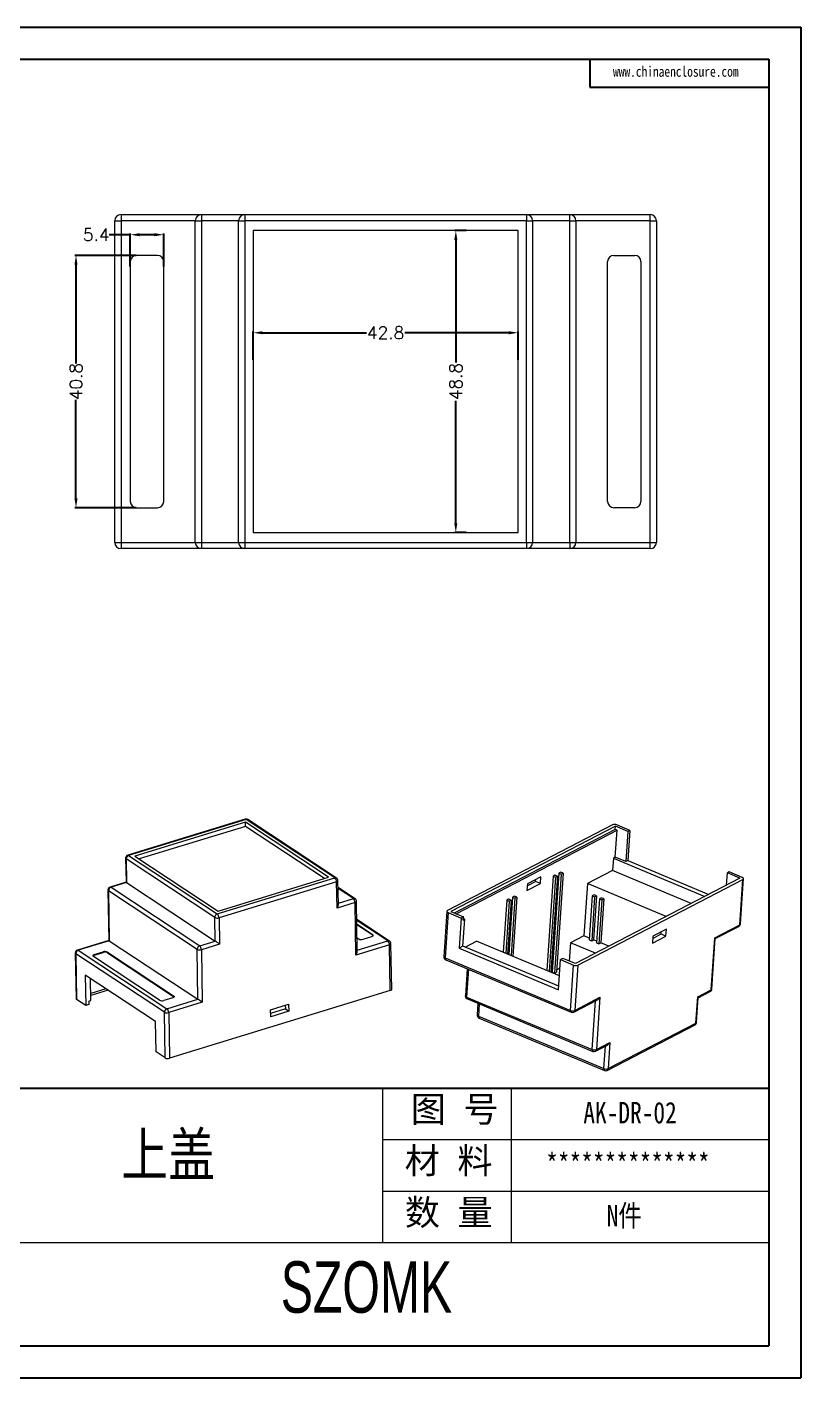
# Model space of a CAD drawing. Header units: inches. Extents: x 2138 to 2945, y 519 to 737.
# Drawn here: x 2321.5 to 2446.6, y 519 to 737.4 of the extents above; entities that cross this region are included whole.
import ezdxf

# ---------------------------------------------------------------- set-up
doc = ezdxf.new("R2010")
doc.units = ezdxf.units.IN
doc.layers.add('文字', color=81, linetype='Continuous')
doc.layers.add('粗实线', color=7, linetype='Continuous', lineweight=30)
doc.layers.add('细实线', color=3, linetype='Continuous', lineweight=9)
doc.styles.get("Standard").update_dxf_attribs({"font": 'txt', "bigfont": 'gbcbig.shx'})
doc.styles.add('宋体', font='', dxfattribs={"width": 0.8, "height": 3.5})
doc.styles.add('长仿宋', font='', dxfattribs={"width": 0.7, "height": 4})
doc.styles.get('宋体').set_extended_font_data('SimSun')
doc.styles.get('长仿宋').set_extended_font_data('SimSun')
doc.dimstyles.new('2', dxfattribs={"dimtxt": 2, "dimasz": 1.5, "dimexe": 0.18, "dimexo": 0.0625, "dimgap": 0.1, "dimtad": 0, "dimzin": 12, "dimdsep": 46, "dimtxsty": 'Standard', "dimcen": 0.5, "dimclrd": 3, "dimclre": 3, "dimadec": 0, "dimazin": 0, "dimtfac": 1, "dimtofl": 0, "dimtmove": 0, "dimatfit": 3, "dimfxl": 1, "dimtolj": 1, "dimtzin": 0, "dimarcsym": 0})

# ---------------------------------------------------------------- blocks, each defined once
blk = doc.blocks.new('*D234')
at = {"color": 3, "lineweight": -2}
for p, q in [((2358.07, 683.65), (2358.07, 688.19)), ((2359.57, 688.01), (2376.37, 688.01)), ((2399.37, 688.01), (2382.57, 688.01)), ((2400.87, 683.65), (2400.87, 688.19))]:
    blk.add_line(p, q, dxfattribs=at)
at = {"color": 3}
for points in [[(2359.57, 688.26), (2359.57, 687.76), (2358.07, 688.01)], [(2399.37, 688.26), (2399.37, 687.76), (2400.87, 688.01)]]:
    blk.add_solid(points, dxfattribs=at)
at = {"layer": 'Defpoints', "color": 0}
for p in [(2400.87, 688.01), (2358.07, 683.59), (2400.87, 683.59)]:
    blk.add_point(p, dxfattribs=at)
at = {"color": 0, "insert": (2379.47, 688.01), "char_height": 2, "attachment_point": 5}
blk.add_mtext('\\A1;42.8', dxfattribs=at)
blk = doc.blocks.new('*D235')
at = {"color": 3, "lineweight": -2}
for p, q in [((2392.46, 704.52), (2390.63, 704.52)), ((2390.81, 703.02), (2390.81, 683.22)), ((2390.81, 657.22), (2390.81, 677.02)), ((2392.46, 655.72), (2390.63, 655.72))]:
    blk.add_line(p, q, dxfattribs=at)
at = {"color": 3}
for points in [[(2390.56, 703.02), (2391.06, 703.02), (2390.81, 704.52)], [(2390.56, 657.22), (2391.06, 657.22), (2390.81, 655.72)]]:
    blk.add_solid(points, dxfattribs=at)
at = {"layer": 'Defpoints', "color": 0}
for p in [(2392.53, 704.52), (2390.81, 655.72), (2392.53, 655.72)]:
    blk.add_point(p, dxfattribs=at)
at = {"color": 0, "insert": (2390.81, 680.12), "char_height": 2, "attachment_point": 5, "rotation": 90}
blk.add_mtext('\\A1;48.8', dxfattribs=at)
blk = doc.blocks.new('*D236')
at = {"color": 3, "lineweight": -2}
for p, q in [((2339.16, 700.52), (2329.27, 700.52)), ((2329.45, 699.02), (2329.45, 683.06)), ((2329.45, 661.22), (2329.45, 677.19)), ((2339.16, 659.72), (2329.27, 659.72))]:
    blk.add_line(p, q, dxfattribs=at)
at = {"color": 3}
for points in [[(2329.2, 699.02), (2329.7, 699.02), (2329.45, 700.52)], [(2329.2, 661.22), (2329.7, 661.22), (2329.45, 659.72)]]:
    blk.add_solid(points, dxfattribs=at)
at = {"layer": 'Defpoints', "color": 0}
for p in [(2329.45, 700.52), (2339.22, 700.52), (2339.22, 659.72)]:
    blk.add_point(p, dxfattribs=at)
at = {"color": 0, "insert": (2329.45, 680.12), "char_height": 2, "attachment_point": 5, "rotation": 90}
blk.add_mtext('\\A1;40.8', dxfattribs=at)
blk = doc.blocks.new('*D237')
at = {"color": 3, "lineweight": -2}
for p, q in [((2338.22, 703.86), (2334.82, 703.86)), ((2338.22, 698.72), (2338.22, 704.04)), ((2342.12, 703.86), (2339.72, 703.86)), ((2343.62, 698.72), (2343.62, 704.04))]:
    blk.add_line(p, q, dxfattribs=at)
at = {"color": 3}
for points in [[(2339.72, 704.11), (2339.72, 703.61), (2338.22, 703.86)], [(2342.12, 704.11), (2342.12, 703.61), (2343.62, 703.86)]]:
    blk.add_solid(points, dxfattribs=at)
at = {"layer": 'Defpoints', "color": 0}
for p in [(2343.62, 703.86), (2338.22, 698.66), (2343.62, 698.66)]:
    blk.add_point(p, dxfattribs=at)
at = {"color": 0, "insert": (2332.72, 703.86), "char_height": 2, "attachment_point": 5}
blk.add_mtext('\\A1;5.4', dxfattribs=at)

msp = doc.modelspace()

# ---------------------------------------------------------------- linework, layer by layer
for p, q in [((2137.697, 737.435), (2446.57, 737.435)), ((2446.57, 737.435), (2446.57, 519.041)), ((2145.69, 732.235), (2441.37, 732.235)), ((2412.482, 732.235), (2412.482, 727.722)), ((2441.37, 732.235), (2441.37, 524.24)), ((2412.482, 727.722), (2441.37, 727.722)), ((2441.37, 565.839), (2316.573, 565.839)), ((2145.69, 524.24), (2441.37, 524.24)), ((2137.697, 519.041), (2446.57, 519.041))]:
    msp.add_line(p, q)
at = {"color": 7, "linetype": 'Continuous', "lineweight": 15}
for p, q in [((2335.724, 654.122), (2335.724, 706.122)), ((2335.724, 706.122), (2336.724, 706.122)), ((2336.724, 707.122), (2336.724, 706.122)), ((2336.724, 707.122), (2349.724, 707.122)), ((2348.724, 706.122), (2336.724, 706.122)), ((2336.724, 706.122), (2336.724, 654.122)), ((2348.724, 654.122), (2348.724, 706.122)), ((2348.724, 706.122), (2349.724, 706.122)), ((2349.724, 707.122), (2349.724, 706.122)), ((2349.724, 707.122), (2356.724, 707.122)), ((2349.724, 706.122), (2349.724, 654.122)), ((2355.724, 706.122), (2349.724, 706.122)), ((2355.724, 706.122), (2356.724, 706.122)), ((2355.724, 654.122), (2355.724, 706.122)), ((2356.724, 707.122), (2356.724, 706.122)), ((2356.724, 707.122), (2402.224, 707.122)), ((2356.724, 706.122), (2356.724, 654.122)), ((2402.224, 706.122), (2356.724, 706.122)), ((2402.224, 707.122), (2402.224, 706.122)), ((2402.224, 707.122), (2409.224, 707.122)), ((2402.224, 654.122), (2402.224, 706.122)), ((2402.224, 706.122), (2403.224, 706.122)), ((2403.224, 706.122), (2403.224, 654.122)), ((2409.224, 706.122), (2403.224, 706.122)), ((2409.224, 706.122), (2409.224, 707.122)), ((2409.224, 707.122), (2422.224, 707.122)), ((2409.224, 654.122), (2409.224, 706.122)), ((2409.224, 706.122), (2410.224, 706.122)), ((2410.224, 706.122), (2410.224, 654.122)), ((2422.224, 706.122), (2410.224, 706.122)), ((2422.224, 706.122), (2422.224, 707.122)), ((2422.224, 654.122), (2422.224, 706.122)), ((2422.224, 706.122), (2423.224, 706.122)), ((2423.224, 706.122), (2423.224, 654.122)), ((2400.874, 704.522), (2358.074, 704.522)), ((2358.074, 704.522), (2358.074, 655.722)), ((2400.874, 655.722), (2400.874, 704.522)), ((2338.224, 699.522), (2338.224, 660.722)), ((2342.624, 700.522), (2339.224, 700.522)), ((2343.624, 660.722), (2343.624, 699.522)), ((2415.324, 660.722), (2415.324, 699.522)), ((2416.324, 700.522), (2419.724, 700.522)), ((2420.724, 699.522), (2420.724, 660.722)), ((2339.224, 659.722), (2342.624, 659.722)), ((2419.724, 659.722), (2416.324, 659.722)), ((2358.074, 655.722), (2400.874, 655.722)), ((2335.724, 654.122), (2336.724, 654.122)), ((2336.724, 654.122), (2348.724, 654.122)), ((2336.724, 654.122), (2336.724, 653.122)), ((2349.724, 653.122), (2336.724, 653.122)), ((2348.724, 654.122), (2349.724, 654.122)), ((2349.724, 654.122), (2355.724, 654.122)), ((2349.724, 654.122), (2349.724, 653.122)), ((2356.724, 653.122), (2349.724, 653.122)), ((2355.724, 654.122), (2356.724, 654.122)), ((2356.724, 654.122), (2402.224, 654.122)), ((2356.724, 654.122), (2356.724, 653.122)), ((2402.224, 653.122), (2356.724, 653.122)), ((2402.224, 654.122), (2403.224, 654.122)), ((2402.224, 654.122), (2402.224, 653.122)), ((2409.224, 653.122), (2402.224, 653.122)), ((2403.224, 654.122), (2409.224, 654.122)), ((2409.224, 654.122), (2410.224, 654.122)), ((2409.224, 654.122), (2409.224, 653.122)), ((2422.224, 653.122), (2409.224, 653.122)), ((2410.224, 654.122), (2422.224, 654.122)), ((2422.224, 654.122), (2423.224, 654.122)), ((2422.224, 653.122), (2422.224, 654.122)), ((2356.8, 609.381), (2337.818, 603.55)), ((2356.94, 609.35), (2337.957, 603.519)), ((2371.264, 599.887), (2356.94, 609.35)), ((2356.817, 608.886), (2338.961, 603.401)), ((2356.829, 608.215), (2339.658, 602.94)), ((2370.26, 600.005), (2356.817, 608.886)), ((2356.829, 608.215), (2356.817, 608.886)), ((2369.574, 599.794), (2356.829, 608.215)), ((2371.547, 599.856), (2357.223, 609.32)), ((2416.114, 608.445), (2389.475, 594.6)), ((2416.582, 608.249), (2390.005, 594.437)), ((2416.547, 607.717), (2390.553, 594.208)), ((2390.865, 594.077), (2416.859, 607.586)), ((2416.547, 607.717), (2416.582, 608.249)), ((2416.859, 607.586), (2416.547, 607.717)), ((2416.569, 603.234), (2416.859, 607.586)), ((2418.61, 607.402), (2416.582, 608.249)), ((2418.921, 607.564), (2416.816, 608.444)), ((2418.61, 607.402), (2418.285, 602.517)), ((2418.921, 607.564), (2418.597, 602.679)), ((2418.921, 607.564), (2418.61, 607.402)), ((2337.465, 603.063), (2337.529, 599.186)), ((2351.872, 593.48), (2337.547, 602.944)), ((2337.547, 602.944), (2337.611, 599.138)), ((2337.957, 603.519), (2352.282, 594.056)), ((2338.961, 603.401), (2352.404, 594.52)), ((2416.258, 603.072), (2416.125, 601.074)), ((2416.569, 603.234), (2416.258, 603.072)), ((2416.258, 603.072), (2431.037, 596.894)), ((2418.285, 602.517), (2416.569, 603.234)), ((2407.448, 600.637), (2406.385, 584.65)), ((2408.149, 600.636), (2407.087, 584.649)), ((2407.759, 600.799), (2407.448, 600.637)), ((2407.448, 600.637), (2407.838, 600.474)), ((2408.149, 600.636), (2407.759, 600.799)), ((2407.838, 600.474), (2408.149, 600.636)), ((2416.125, 601.074), (2412.075, 598.969)), ((2428.847, 595.756), (2416.125, 601.074)), ((2418.597, 602.679), (2418.285, 602.517)), ((2418.597, 602.679), (2431.66, 597.218)), ((2434.544, 598.717), (2434.675, 600.686)), ((2434.987, 600.848), (2434.675, 600.686)), ((2436.703, 599.839), (2434.675, 600.686)), ((2437.092, 599.968), (2434.987, 600.848)), ((2337.529, 599.186), (2334.968, 598.399)), ((2337.611, 599.138), (2335.107, 598.369)), ((2337.611, 599.138), (2351.935, 589.674)), ((2352.282, 594.056), (2371.264, 599.887)), ((2352.404, 594.52), (2370.26, 600.005)), ((2371.547, 599.257), (2352.565, 593.426)), ((2371.618, 595.004), (2371.547, 599.257)), ((2371.836, 595.57), (2371.772, 599.448)), ((2402.298, 597.832), (2404.479, 598.966)), ((2402.372, 598.942), (2402.298, 597.832)), ((2402.348, 598.59), (2403.699, 599.292)), ((2404.553, 600.076), (2402.372, 598.942)), ((2403.699, 599.292), (2403.722, 599.644)), ((2404.479, 598.966), (2403.699, 599.292)), ((2404.479, 598.966), (2404.553, 600.076)), ((2406.513, 600.151), (2405.5, 584.917)), ((2406.903, 599.988), (2405.89, 584.754)), ((2407.214, 600.15), (2406.183, 584.632)), ((2406.824, 600.313), (2406.513, 600.151)), ((2406.513, 600.151), (2406.903, 599.988)), ((2407.838, 600.474), (2406.775, 584.487)), ((2407.214, 600.15), (2406.824, 600.313)), ((2406.903, 599.988), (2407.214, 600.15)), ((2436.703, 599.839), (2410.126, 586.026)), ((2410.531, 585.798), (2437.171, 599.643)), ((2412.075, 598.969), (2411.514, 590.531)), ((2424.796, 593.651), (2412.075, 598.969)), ((2436.684, 592.316), (2437.171, 599.643)), ((2436.793, 592.445), (2437.28, 599.773)), ((2334.615, 597.913), (2334.75, 589.782)), ((2349.022, 588.33), (2334.698, 597.793)), ((2334.698, 597.793), (2334.832, 589.734)), ((2335.107, 598.369), (2349.432, 588.905)), ((2374.539, 596.5), (2371.791, 598.316)), ((2399.035, 596.265), (2398.476, 587.853)), ((2399.347, 596.427), (2399.035, 596.265)), ((2399.035, 596.265), (2399.425, 596.102)), ((2399.737, 596.264), (2399.159, 587.568)), ((2399.737, 596.264), (2399.347, 596.427)), ((2399.97, 596.751), (2399.354, 587.486)), ((2399.425, 596.102), (2399.737, 596.264)), ((2400.36, 596.588), (2399.744, 587.323)), ((2400.281, 596.913), (2399.97, 596.751)), ((2399.97, 596.751), (2400.36, 596.588)), ((2400.671, 596.75), (2400.037, 587.201)), ((2400.671, 596.75), (2400.281, 596.913)), ((2400.36, 596.588), (2400.671, 596.75)), ((2412.844, 596.986), (2412.372, 589.88)), ((2413.234, 596.823), (2412.762, 589.717)), ((2413.156, 597.148), (2412.844, 596.986)), ((2412.844, 596.986), (2413.234, 596.823)), ((2413.546, 596.985), (2413.073, 589.879)), ((2413.546, 596.985), (2413.156, 597.148)), ((2413.234, 596.823), (2413.546, 596.985)), ((2414.014, 596.497), (2413.542, 589.391)), ((2414.404, 596.334), (2413.932, 589.228)), ((2414.326, 596.659), (2414.014, 596.497)), ((2414.014, 596.497), (2414.404, 596.334)), ((2414.716, 596.496), (2414.243, 589.39)), ((2414.716, 596.496), (2414.326, 596.659)), ((2414.404, 596.334), (2414.716, 596.496)), ((2374.539, 595.901), (2371.618, 595.004)), ((2374.68, 587.394), (2374.539, 595.901)), ((2374.898, 587.96), (2374.763, 596.091)), ((2389.366, 594.47), (2388.879, 587.143)), ((2389.553, 594.275), (2389.066, 586.948)), ((2389.553, 594.275), (2391.659, 593.395)), ((2390.005, 594.437), (2392.032, 593.589)), ((2399.425, 596.102), (2398.866, 587.69)), ((2351.935, 589.674), (2351.872, 593.48)), ((2352.565, 593.426), (2352.635, 589.173)), ((2380.104, 589.659), (2374.812, 593.156)), ((2377.377, 590.699), (2374.825, 592.385)), ((2377.378, 590.609), (2374.826, 592.295)), ((2391.659, 593.395), (2391.334, 588.51)), ((2392.032, 593.589), (2391.659, 593.395)), ((2391.957, 588.834), (2392.246, 593.186)), ((2391.997, 593.056), (2392.032, 593.589)), ((2391.997, 593.056), (2392.246, 593.186)), ((2392.246, 593.186), (2392.012, 593.284)), ((2432.633, 590.21), (2436.684, 592.316)), ((2432.724, 590.06), (2436.524, 592.035)), ((2334.751, 589.782), (2329.686, 588.226)), ((2334.832, 589.734), (2329.825, 588.196)), ((2334.832, 589.734), (2349.156, 580.271)), ((2349.432, 588.905), (2351.935, 589.674)), ((2374.861, 590.18), (2375.124, 590.007)), ((2375.817, 589.953), (2377.235, 590.389)), ((2377.378, 590.609), (2377.377, 590.699)), ((2411.514, 590.531), (2409.333, 589.398)), ((2412.391, 590.165), (2411.514, 590.531)), ((2412.372, 589.88), (2412.762, 589.717)), ((2412.762, 589.717), (2413.073, 589.879)), ((2413.561, 589.676), (2413.073, 589.879)), ((2422.574, 589.356), (2424.755, 590.49)), ((2422.648, 590.466), (2422.574, 589.356)), ((2422.625, 590.113), (2423.976, 590.816)), ((2424.829, 591.6), (2422.648, 590.466)), ((2423.976, 590.816), (2423.999, 591.168)), ((2423.976, 590.816), (2424.755, 590.49)), ((2424.755, 590.49), (2424.829, 591.6)), ((2432.072, 581.773), (2432.633, 590.21)), ((2432.181, 581.903), (2432.724, 590.074)), ((2329.333, 587.74), (2329.456, 580.353)), ((2343.74, 578.157), (2329.415, 587.62)), ((2329.415, 587.62), (2329.538, 580.233)), ((2329.825, 588.196), (2344.15, 578.733)), ((2332.411, 587.497), (2333.829, 587.933)), ((2332.412, 587.408), (2332.411, 587.497)), ((2332.412, 587.408), (2333.831, 587.844)), ((2333.831, 587.844), (2333.829, 587.933)), ((2334.522, 587.879), (2345.21, 580.818)), ((2334.524, 587.79), (2334.522, 587.879)), ((2334.524, 587.79), (2345.212, 580.729)), ((2349.156, 580.271), (2349.022, 588.33)), ((2352.635, 589.173), (2349.715, 588.276)), ((2349.715, 588.276), (2349.856, 579.769)), ((2380.104, 589.06), (2374.68, 587.394)), ((2380.227, 581.673), (2380.104, 589.06)), ((2380.451, 581.863), (2380.328, 589.251)), ((2391.957, 588.834), (2391.334, 588.51)), ((2391.334, 588.51), (2407.399, 581.794)), ((2407.437, 582.363), (2391.957, 588.834)), ((2392.299, 588.691), (2394.159, 589.658)), ((2407.55, 584.06), (2394.159, 589.658)), ((2409.333, 589.398), (2409.136, 586.44)), ((2413.368, 587.711), (2409.333, 589.398)), ((2413.542, 589.391), (2413.932, 589.228)), ((2413.932, 589.228), (2414.243, 589.39)), ((2415.549, 588.845), (2414.243, 589.39)), ((2342.957, 580.126), (2332.269, 587.187)), ((2389.066, 586.948), (2409.343, 578.472)), ((2389.185, 586.649), (2409.461, 578.172)), ((2407.632, 585.298), (2407.112, 585.028)), ((2407.399, 581.794), (2407.724, 586.679)), ((2408.098, 586.874), (2407.724, 586.679)), ((2407.724, 586.679), (2409.83, 585.799)), ((2410.126, 586.026), (2408.098, 586.874)), ((2409.343, 578.472), (2409.83, 585.799)), ((2410.531, 585.798), (2410.044, 578.471)), ((2342.293, 576.677), (2330.944, 584.175)), ((2330.944, 584.175), (2331.026, 579.25)), ((2331.851, 580.044), (2331.792, 583.615)), ((2392.66, 585.196), (2392.368, 580.81)), ((2406.385, 584.65), (2406.275, 584.593)), ((2406.385, 584.65), (2406.775, 584.487)), ((2406.775, 584.487), (2407.087, 584.649)), ((2334.289, 581.965), (2331.832, 581.211)), ((2334.626, 581.742), (2331.837, 580.886)), ((2380.227, 581.673), (2344.556, 570.716)), ((2429.891, 580.639), (2432.072, 581.773)), ((2429.982, 580.489), (2431.913, 581.492)), ((2331.026, 579.25), (2329.538, 580.233)), ((2331.527, 579.404), (2331.026, 579.25)), ((2331.518, 579.941), (2331.851, 580.044)), ((2331.518, 579.941), (2331.527, 579.404)), ((2345.069, 580.508), (2343.65, 580.072)), ((2344.15, 578.733), (2349.156, 580.271)), ((2349.856, 579.769), (2344.433, 578.103)), ((2345.212, 580.729), (2345.21, 580.818)), ((2360.884, 578.566), (2363.804, 579.463)), ((2363.262, 579.297), (2363.272, 578.708)), ((2363.804, 579.463), (2363.823, 578.344)), ((2392.556, 580.615), (2412.832, 572.139)), ((2392.674, 580.316), (2412.951, 571.84)), ((2394.393, 579.597), (2394.269, 577.725)), ((2409.885, 578.19), (2413.698, 580.172)), ((2410.044, 578.471), (2414.095, 580.576)), ((2414.095, 580.576), (2413.534, 572.138)), ((2429.611, 576.421), (2429.891, 580.639)), ((2429.72, 576.55), (2429.983, 580.503)), ((2342.375, 571.752), (2342.293, 576.677)), ((2343.863, 570.769), (2343.74, 578.157)), ((2344.433, 578.103), (2344.556, 570.716)), ((2360.903, 577.447), (2360.884, 578.566)), ((2363.272, 578.708), (2360.894, 577.978)), ((2363.823, 578.344), (2360.903, 577.447)), ((2363.272, 578.708), (2363.823, 578.344)), ((2394.456, 577.53), (2414.733, 569.054)), ((2394.575, 577.231), (2414.852, 568.755)), ((2415.275, 568.772), (2429.452, 576.14)), ((2415.434, 569.053), (2429.611, 576.421)), ((2413.374, 571.858), (2415.318, 572.868)), ((2413.534, 572.138), (2415.715, 573.272)), ((2415.715, 573.272), (2415.434, 569.053)), ((2343.863, 570.769), (2342.375, 571.752))]:
    msp.add_line(p, q, dxfattribs=at)
at = {"color": 8, "linetype": 'Continuous', "lineweight": 15}
for p, q in [((2374.256, 596.531), (2371.793, 598.157)), ((2371.833, 595.786), (2374.256, 596.531)), ((2379.821, 589.69), (2374.814, 592.997)), ((2374.895, 588.177), (2379.821, 589.69)), ((2392.855, 585.114), (2392.556, 580.615)), ((2394.588, 579.516), (2394.456, 577.53)), ((2412.832, 572.139), (2413.354, 579.993)), ((2414.733, 569.054), (2414.974, 572.689))]:
    msp.add_line(p, q, dxfattribs=at)
at = {"color": 8, "linetype": 'Continuous', "lineweight": 15, "flags": 128}
for points in [[(2371.547, 599.257), (2371.623, 599.286), (2371.686, 599.32), (2371.733, 599.359), (2371.762, 599.401), (2371.772, 599.445), (2371.772, 599.448)], [(2374.539, 595.901), (2374.615, 595.93), (2374.677, 595.964), (2374.724, 596.003), (2374.753, 596.045), (2374.763, 596.088), (2374.763, 596.091)], [(2380.104, 589.06), (2380.18, 589.089), (2380.242, 589.123), (2380.289, 589.162), (2380.318, 589.204), (2380.328, 589.248), (2380.328, 589.251)], [(2389.066, 586.948), (2388.996, 586.983), (2388.94, 587.023), (2388.902, 587.066), (2388.881, 587.111), (2388.879, 587.143)], [(2392.556, 580.615), (2392.485, 580.65), (2392.43, 580.69), (2392.391, 580.733), (2392.371, 580.778), (2392.368, 580.81)]]:
    msp.add_lwpolyline(points, dxfattribs=at)
at = {"color": 7, "linetype": 'Continuous', "lineweight": 15, "flags": 128}
for points in [[(2437.171, 599.643), (2437.224, 599.678), (2437.26, 599.717), (2437.278, 599.76), (2437.277, 599.805), (2437.257, 599.85), (2437.218, 599.893), (2437.162, 599.933), (2437.092, 599.968)], [(2389.475, 594.6), (2389.421, 594.565), (2389.385, 594.526), (2389.367, 594.483), (2389.368, 594.438), (2389.389, 594.393), (2389.427, 594.35), (2389.483, 594.31), (2389.553, 594.275)], [(2377.235, 590.389), (2377.311, 590.417), (2377.374, 590.452), (2377.42, 590.491), (2377.449, 590.533), (2377.46, 590.576), (2377.45, 590.62), (2377.423, 590.661), (2377.377, 590.699)], [(2377.45, 590.534), (2377.424, 590.571), (2377.378, 590.609)], [(2332.269, 587.187), (2332.223, 587.225), (2332.195, 587.267), (2332.186, 587.31), (2332.197, 587.353), (2332.225, 587.396), (2332.272, 587.435), (2332.335, 587.469), (2332.411, 587.497)], [(2380.451, 581.863), (2380.451, 581.86), (2380.441, 581.817), (2380.412, 581.775), (2380.365, 581.736), (2380.303, 581.701), (2380.227, 581.673)], [(2345.21, 580.818), (2345.256, 580.78), (2345.284, 580.739), (2345.293, 580.695), (2345.283, 580.652), (2345.254, 580.61), (2345.207, 580.571), (2345.145, 580.536), (2345.069, 580.508)], [(2345.212, 580.729), (2345.258, 580.691), (2345.284, 580.653)]]:
    msp.add_lwpolyline(points, dxfattribs=at)
at = {"color": 7, "linetype": 'Continuous', "lineweight": 15}
for centre, radius, start, end in [((2336.724, 706.122), 1, 90, 180), ((2349.724, 706.122), 1, 90, 180), ((2356.724, 706.122), 1, 90, 180), ((2402.224, 706.122), 1, 0, 90), ((2409.224, 706.122), 1, 0, 90), ((2422.224, 706.122), 1, 0, 90), ((2339.224, 699.522), 1, 90, 180), ((2342.624, 699.522), 1, 0, 90), ((2416.324, 699.522), 1, 90, 180), ((2419.724, 699.522), 1, 0, 90), ((2339.224, 660.722), 1, 180, 270), ((2342.624, 660.722), 1, 270, 0), ((2416.324, 660.722), 1, 180, 270), ((2419.724, 660.722), 1, 270, 0), ((2336.724, 654.122), 1, 180, 270), ((2349.724, 654.122), 1, 180, 270), ((2356.724, 654.122), 1, 180, 270), ((2402.224, 654.122), 1, 270, 0), ((2409.224, 654.122), 1, 270, 0), ((2422.224, 654.122), 1, 270, 0), ((2356.947, 608.903), 0.5, 56.54949, 107.07578), ((2416.464, 607.587), 0.927, 67.67272, 112.15174), ((2337.965, 603.072), 0.5, 107.07578, 180.95286), ((2338.164, 602.939), 0.616, 109.58937, 179.54431), ((2370.717, 599.263), 0.83, 359.63161, 48.75556), ((2371.272, 599.439), 0.5, 0.95286, 56.54949), ((2335.115, 597.921), 0.5, 107.07578, 180.95286), ((2335.314, 597.788), 0.616, 109.58937, 179.54431), ((2373.708, 595.906), 0.83, 359.63161, 48.75556), ((2374.263, 596.083), 0.5, 0.95286, 56.54949), ((2352.488, 593.475), 0.616, 109.58937, 179.54431), ((2351.734, 593.432), 0.83, 359.63161, 48.75556), ((2352.284, 594.302), 0.92, 243.36765, 287.74436), ((2436.294, 592.479), 0.5, 297.46132, 356.19731), ((2375.536, 590.829), 0.92, 243.36765, 287.74436), ((2379.273, 589.066), 0.83, 359.63161, 48.75556), ((2329.833, 587.748), 0.5, 107.07578, 180.95286), ((2330.032, 587.615), 0.616, 109.58937, 179.54431), ((2334.11, 587.057), 0.92, 63.36765, 107.74436), ((2334.111, 586.968), 0.92, 63.36765, 107.74436), ((2349.639, 588.325), 0.616, 109.58937, 179.54431), ((2349.435, 589.152), 0.92, 243.36765, 287.74436), ((2348.884, 588.281), 0.83, 359.63161, 48.75556), ((2379.828, 589.242), 0.5, 0.95286, 56.54949), ((2332.47, 587.092), 0.321, 100.24847, 147.88424), ((2389.377, 587.11), 0.5, 176.19731, 247.31387), ((2410.182, 586.656), 0.927, 247.67272, 292.15174), ((2431.682, 581.936), 0.5, 297.46132, 356.19731), ((2329.61, 580.371), 0.155, 186.66715, 242.56782), ((2343.37, 580.948), 0.92, 243.36765, 287.74436), ((2392.867, 580.777), 0.5, 176.19731, 247.31387), ((2344.356, 578.152), 0.616, 109.58937, 179.54431), ((2344.152, 578.979), 0.92, 243.36765, 287.74436), ((2343.602, 578.108), 0.83, 359.63161, 48.75556), ((2394.768, 577.692), 0.5, 176.19731, 247.31387), ((2409.695, 579.329), 0.927, 247.67272, 292.15174), ((2409.654, 578.634), 0.5, 247.31387, 297.46132), ((2429.221, 576.584), 0.5, 297.46132, 356.19731), ((2344.275, 571.592), 0.92, 243.36765, 287.74436), ((2413.184, 572.997), 0.927, 247.67272, 292.15174), ((2413.144, 572.301), 0.5, 247.31387, 297.46132), ((2415.085, 569.911), 0.927, 247.67272, 292.15174), ((2415.044, 569.216), 0.5, 247.31387, 297.46132)]:
    msp.add_arc(centre, radius, start, end, dxfattribs=at)
at = {"color": 8, "linetype": 'Continuous', "lineweight": 15}
for centre, radius, start, end in [((2356.839, 609.222), 0.163, 51.87701, 103.64262), ((2357.049, 609.04), 0.33, 58.26198, 109.4211), ((2337.619, 603.081), 0.155, 186.66715, 242.56782), ((2337.856, 603.391), 0.163, 51.87701, 103.64262), ((2335.007, 598.24), 0.163, 51.87701, 103.64262), ((2371.374, 599.576), 0.33, 58.26198, 109.4211), ((2334.769, 597.931), 0.155, 186.66715, 242.56782), ((2374.365, 596.22), 0.33, 58.26198, 109.4211), ((2436.357, 592.315), 0.326, 300.77839, 0.04479), ((2436.628, 592.473), 0.167, 289.43841, 350.55511), ((2379.93, 589.379), 0.33, 58.26198, 109.4211), ((2329.487, 587.758), 0.155, 186.66715, 242.56782), ((2329.724, 588.068), 0.163, 51.87701, 103.64262), ((2389.333, 586.881), 0.276, 165.90115, 237.36414), ((2431.746, 581.773), 0.326, 300.77839, 0.04479), ((2432.017, 581.93), 0.167, 289.43841, 350.55511), ((2392.823, 580.548), 0.276, 165.90115, 237.36414), ((2394.512, 577.771), 0.247, 190.63752, 257.03626), ((2394.724, 577.463), 0.276, 165.90115, 237.36414), ((2409.61, 578.405), 0.276, 165.90115, 237.36414), ((2409.723, 578.467), 0.321, 300.22304, 0.60013), ((2429.285, 576.42), 0.326, 300.77839, 0.04479), ((2429.556, 576.578), 0.167, 289.43841, 350.55511), ((2413.1, 572.072), 0.276, 165.90115, 237.36414), ((2413.207, 572.138), 0.326, 300.77839, 0.04479), ((2415, 568.987), 0.276, 165.90115, 237.36414), ((2415.108, 569.053), 0.326, 300.77839, 0.04479)]:
    msp.add_arc(centre, radius, start, end, dxfattribs=at)
at = {"color": 7, "linetype": 'Continuous', "lineweight": 15}
for centre, major_axis, ratio, start_param, end_param in [((2338.035, 598.818), (0.506, -0.367), 0.0274826, 2.5860831, 3.1209322), ((2371.343, 595.186), (0.415, 0.572), 0.4666967, 4.7330495, 5.7276757), ((2335.256, 589.414), (0.506, -0.367), 0.0274826, 2.5860831, 3.1209322), ((2352.36, 589.355), (0.506, -0.367), 0.0274826, 1.0152868, 2.5860831), ((2432.243, 590.373), (0.477, -0.312), 0.1969593, 0.1103854, 0.7542602), ((2374.405, 587.576), (0.415, 0.572), 0.4666967, 4.7330495, 5.7276757), ((2349.581, 579.951), (0.506, -0.367), 0.0274826, 1.0152868, 2.5860831), ((2413.705, 580.739), (0.382, 0.584), 0.5989185, 3.9581287, 4.8227744), ((2429.501, 580.802), (0.477, -0.312), 0.1969593, 0.1103854, 0.7542602), ((2415.325, 573.435), (0.382, 0.584), 0.5989185, 3.9581287, 4.8227744)]:
    msp.add_ellipse(centre, major_axis=major_axis, ratio=ratio, start_param=start_param, end_param=end_param, dxfattribs=at)
at = {"layer": '细实线', "color": 7}
for p, q in [((2378.971, 565.839), (2378.971, 540.88)), ((2399.771, 565.839), (2399.771, 541.055)), ((2441.37, 557.52), (2378.971, 557.52)), ((2441.37, 549.2), (2378.971, 549.2)), ((2441.37, 540.88), (2254.174, 540.88))]:
    msp.add_line(p, q, dxfattribs=at)

# ---------------------------------------------------------------- texts
at = {"layer": '文字', "color": 0, "attachment_point": 1, "style": '宋体'}
for s, insert, char_height, width in [('www.chinaenclosure.com', (2416.203, 731.092), 1.69477, 29.77552), ('{\\H1.111x;AK-DR-02}', (2411.412, 563.666), 3.11992, 36.0698), ('上盖', (2336.769, 558.657), 6.9332, 88.63795), ('{\\H1.111x;**************}', (2405.41, 555.346), 3.11992, 36.0698), ('{\\H1.111x;N件}', (2415.185, 547.027), 3.11992, 36.0698)]:
    msp.add_mtext(s, dxfattribs=dict(at, insert=insert, char_height=char_height, width=width))
at = {"layer": '粗实线', "insert": (2362.534, 537.901), "char_height": 8.31979, "width": 93.29823, "attachment_point": 1, "style": '长仿宋'}
msp.add_mtext('{\\fSTXinwei|b0|i0|c134|p2;SZOMK}', dxfattribs=at)
at = {"layer": '细实线', "color": 7, "char_height": 4.1599, "attachment_point": 1}
for s, insert, width in [('{\\fSimSun|b0|i0|c134|p54;图 号}', (2383.546, 564.577), 20.79948), ('{\\fSimSun|b0|i0|c134|p54;材 料   }', (2382.559, 556.257), 20.79948), ('{\\fSimSun|b0|i0|c134|p54;数 量}', (2382.58, 547.896), 18.79493)]:
    msp.add_mtext(s, dxfattribs=dict(at, insert=insert, width=width))

# ---------------------------------------------------------------- dimensions: what is measured, and where the dimension line sits
dim = msp.add_linear_dim(base=(2343.624, 703.862), p1=(2338.224, 698.657), p2=(2343.624, 698.657), dimstyle='2')
dim.commit()
dim.dimension.update_dxf_attribs({"geometry": '*D237', "text_midpoint": (2332.718, 703.862), "dimtype": 160})
for base, p1, p2, picture, middle in [((2390.813, 655.722), (2392.527, 704.522), (2392.527, 655.722), '*D235', (2390.813, 680.122)), ((2329.445, 700.522), (2339.224, 659.722), (2339.224, 700.522), '*D236', (2329.445, 680.122))]:
    dim = msp.add_linear_dim(base=base, p1=p1, p2=p2, angle=90, dimstyle='2')
    dim.commit()
    dim.dimension.update_dxf_attribs({"geometry": picture, "text_midpoint": middle})
dim = msp.add_linear_dim(base=(2400.874, 688.012), p1=(2358.074, 683.585), p2=(2400.874, 683.585), dimstyle='2')
dim.commit()
dim.dimension.update_dxf_attribs({"geometry": '*D234', "text_midpoint": (2379.474, 688.012)})

doc.saveas('drawing.dxf')
